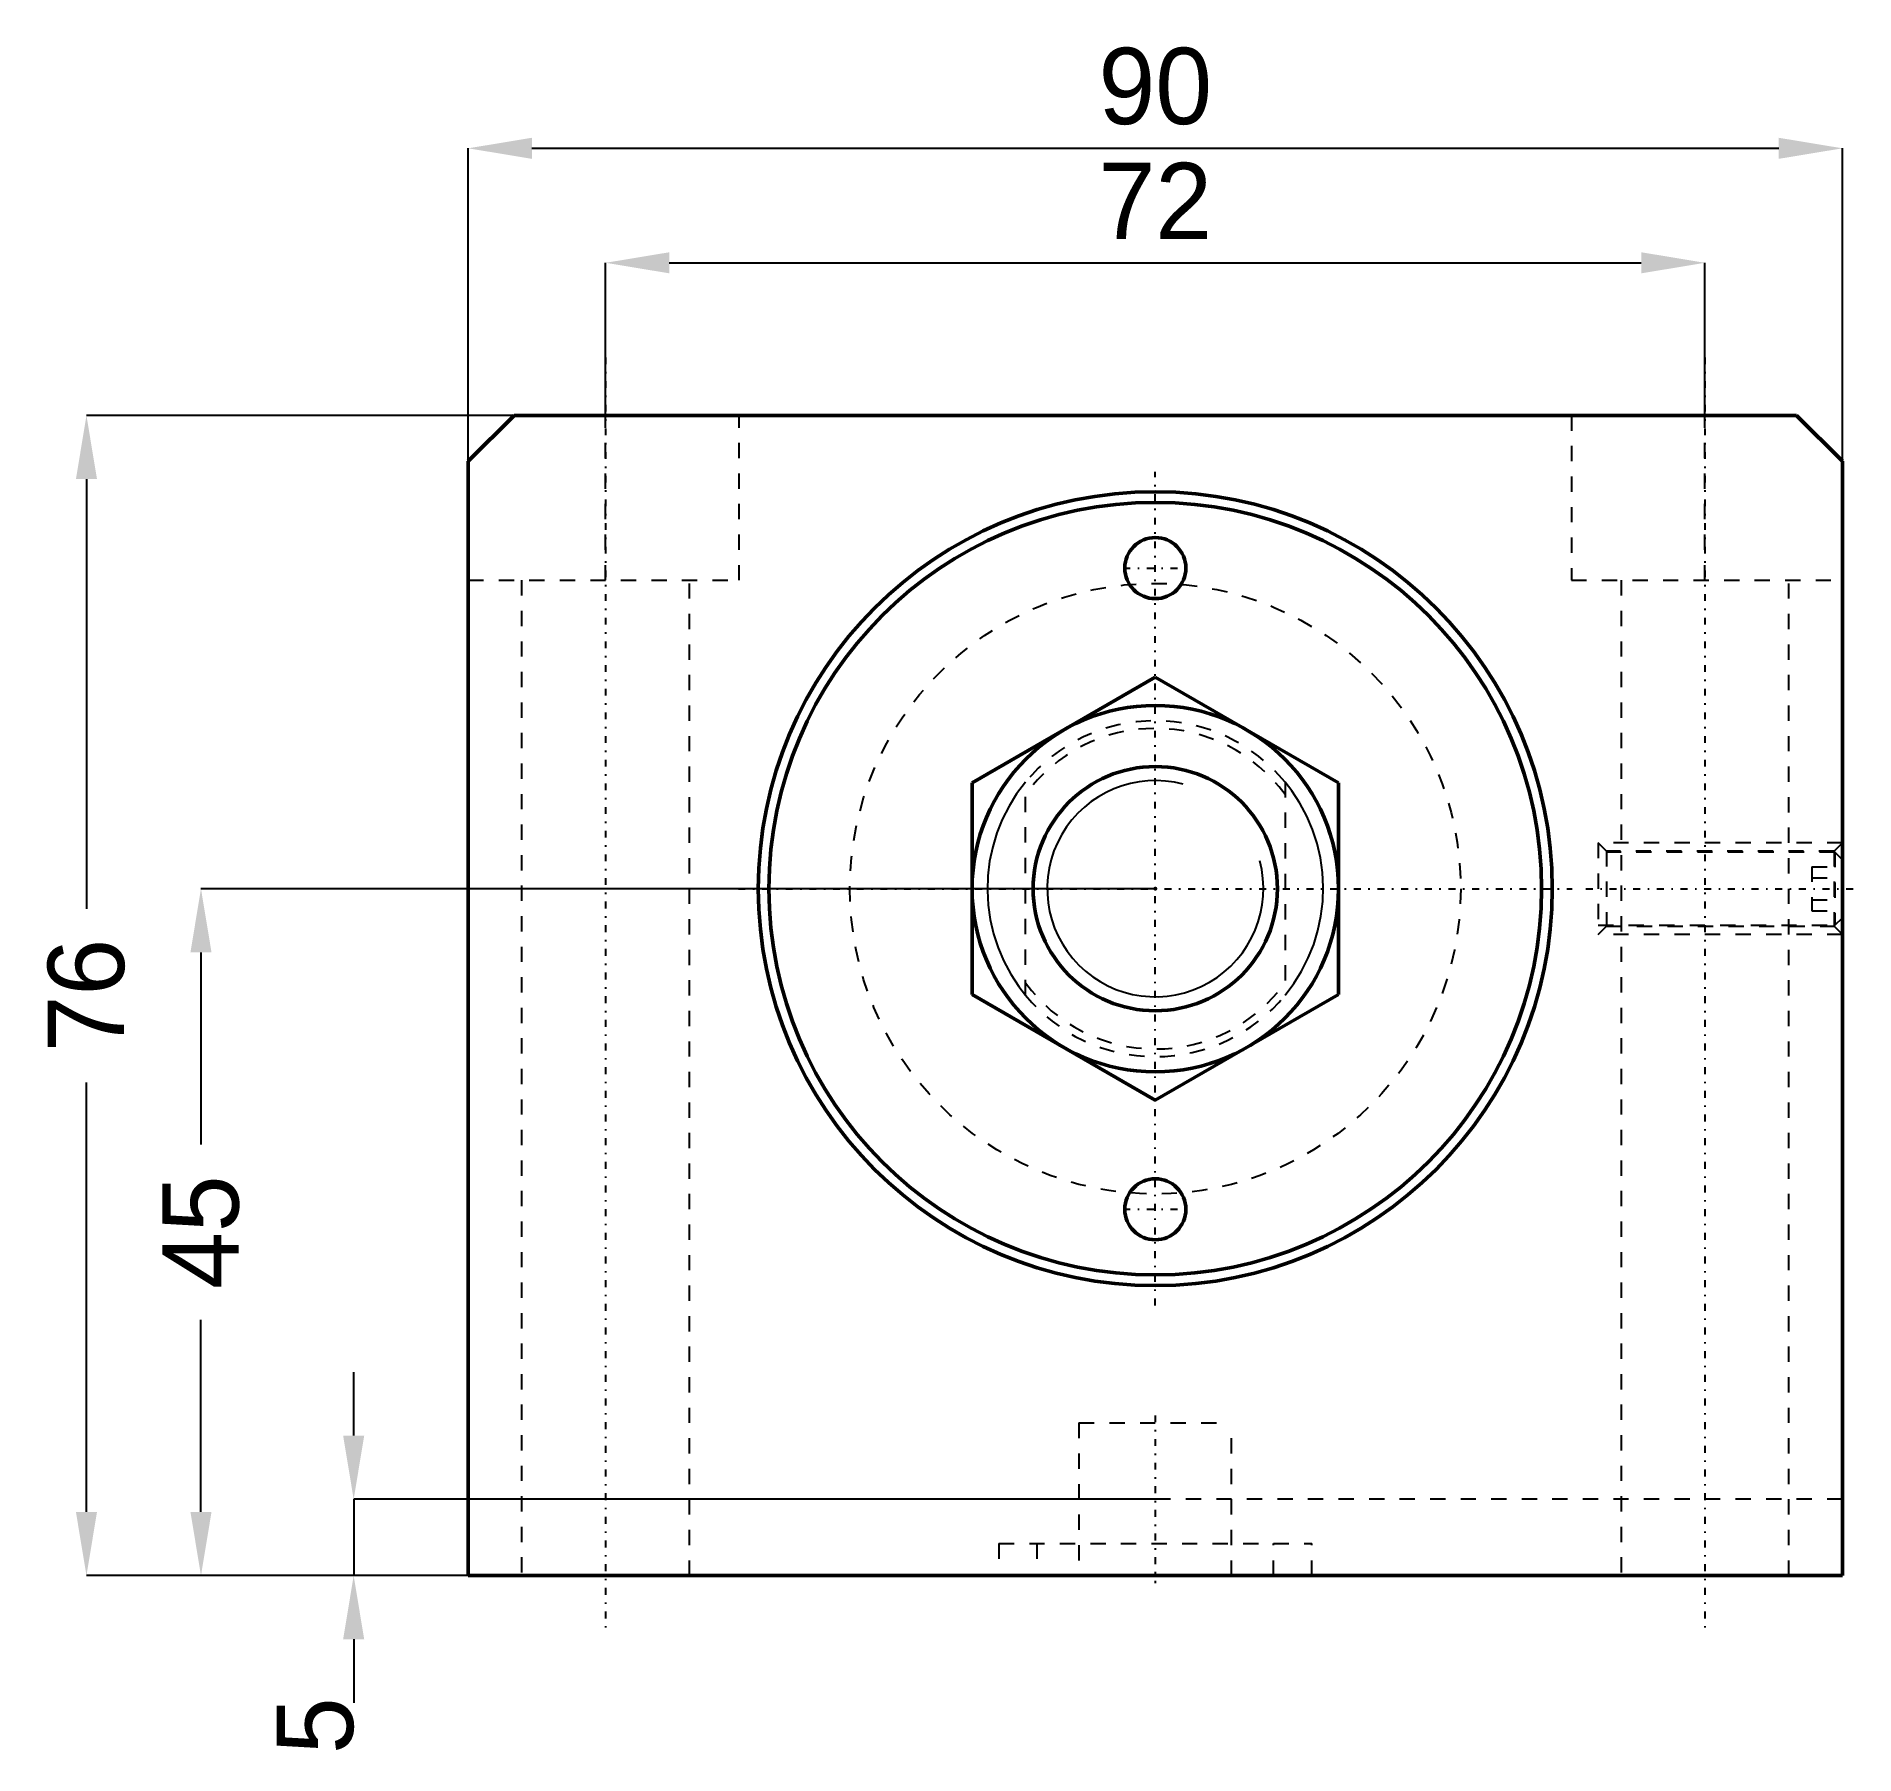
# Model space of a CAD drawing. Header units: millimetres. Extents: x -73 to 46, y -57 to 56.
import ezdxf

# ---------------------------------------------------------------- set-up
doc = ezdxf.new("R2010")
doc.units = ezdxf.units.MM
doc.linetypes.add('Center', pattern=[1.5, 0.45, -0.5, 0.05, -0.5])
doc.linetypes.add('Dashed', pattern=[2, 1, -1])
for name, color, linetype, lineweight in [('2d ConnectionPoints', 7, 'Continuous', 50), ('AM_0', 7, 'Continuous', 50), ('AM_5', 3, 'Continuous', 25), ('AM_7', 7, 'Center', 25), ('AM_9', 6, 'Dashed', 25)]:
    doc.layers.add(name, color=color, linetype=linetype, lineweight=lineweight)
doc.dimstyles.new('ISO-25', dxfattribs={"dimtxt": 2.5, "dimasz": 2.5, "dimexe": 1.25, "dimexo": 0.625, "dimtad": 1, "dimtxsty": 'Standard', "dimcen": 2.5, "dimadec": 0, "dimazin": 0, "dimtfac": 1, "dimtmove": 0, "dimatfit": 3, "dimfxl": 0, "dimarcsym": 0})

# ---------------------------------------------------------------- blocks, each defined once
blk = doc.blocks.new('1_JECX_MF_EXLA_40_390_0_rod__0_in_JECX_MF_160_J_EXLA_40_390_0__0')
at = {"layer": 'AM_0'}
for p, q in [((-12, 6.93), (0, 13.86)), ((0, 13.86), (12, 6.93)), ((-12, -6.93), (-12, 6.93)), ((12, 6.93), (12, -6.93)), ((0, -13.86), (-12, -6.93)), ((12, -6.93), (0, -13.86))]:
    blk.add_line(p, q, dxfattribs=at)
for radius in [12, 8]:
    blk.add_circle((0, 0), radius, dxfattribs=at)
at = {"layer": 'AM_5'}
blk.add_arc((0, 0), 7.08, 75, 15, dxfattribs=at)
at = {"layer": 'AM_9'}
for p, q in [((-8.5, -6.98), (-8.5, 6.98)), ((8.5, 6.98), (8.5, -6.98))]:
    blk.add_line(p, q, dxfattribs=at)
for points in [[(-8.5, 6.98), (-9.08, 6.21), (-9.58, 5.4), (-10.02, 4.54), (-10.38, 3.65), (-10.65, 2.74), (-10.85, 1.8), (-10.97, 0.84), (-11, -0.12), (-10.95, -1.07), (-10.81, -2.02), (-10.59, -2.96), (-10.3, -3.87), (-9.92, -4.75), (-9.47, -5.6), (-8.94, -6.4), (-8.5, -6.98)], [(8.5, -6.98), (9.08, -6.21), (9.58, -5.4), (10.02, -4.54), (10.38, -3.65), (10.65, -2.74), (10.85, -1.8), (10.97, -0.84), (11, 0.12), (10.95, 1.07), (10.81, 2.02), (10.59, 2.96), (10.3, 3.87), (9.92, 4.75), (9.47, 5.6), (8.94, 6.4), (8.5, 6.98)]]:
    blk.add_lwpolyline(points, dxfattribs=at)
for radius, start, end in [(11, 39.4006, 140.5994), (10.5, 35.9506, 144.0494), (10.5, 215.9506, 324.0494), (11, 219.4006, 320.5994)]:
    blk.add_arc((0, 0), radius, start, end, dxfattribs=at)
blk = doc.blocks.new('2_JECX_MF_EXLA_40_390_0_body__0_in_JECX_MF_160_J_EXLA_40_390_0__0')
at = {"layer": 'AM_0'}
for p, q in [((-42, 31), (-45, 28)), ((42, 31), (-42, 31)), ((45, 28), (42, 31)), ((-45, 28), (-45, -45)), ((45, -45), (45, 28)), ((-45, -45), (45, -45))]:
    blk.add_line(p, q, dxfattribs=at)
for centre, radius in [((0, 0), 26), ((0, 0), 25.3), ((0, 21), 2), ((0, -21), 2)]:
    blk.add_circle(centre, radius, dxfattribs=at)
at = {"layer": 'AM_5', "linetype": 'Dashed'}
for p, q in [((45, 3), (29, 3)), ((45, -3), (29, -3))]:
    blk.add_line(p, q, dxfattribs=at)
at = {"layer": 'AM_7'}
for p, q in [((-36, 34.8), (-36, -48.8)), ((36, 34.8), (36, -48.8)), ((0, -27.3), (0, 27.3)), ((-2.1, 21), (2.1, 21)), ((-27.3, 0), (27.3, 0)), ((28.2, 0), (45.8, 0)), ((-2.1, -21), (2.1, -21)), ((0, -34.5), (0, -45.5))]:
    blk.add_line(p, q, dxfattribs=at)
at = {"layer": 'AM_9'}
for p, q in [((-36, 20.2), (-36, 31)), ((-27.25, 20.2), (-27.25, 31)), ((27.25, 31), (27.25, 20.2)), ((36, 20.2), (36, 31)), ((-45, 20.2), (-27.25, 20.2)), ((-41.5, 20.2), (-41.5, -45)), ((-30.5, -45), (-30.5, 20.2)), ((27.25, 20.2), (45, 20.2)), ((30.5, 20.2), (30.5, -45)), ((41.5, -45), (41.5, 20.2)), ((29.54, 2.46), (29, 3)), ((29, 3), (29, -3)), ((44.5, 2.4), (29, 2.4)), ((44.46, 2.46), (29.54, 2.46)), ((29.54, 2.46), (29.54, -2.46)), ((45, 3), (44.46, 2.46)), ((44.46, 2.46), (44.46, -2.46)), ((45, 1.9), (44.5, 2.4)), ((44.5, 2.4), (44.5, -2.4)), ((43, 1.44), (45, 1.44)), ((43, 1.44), (43, -1.44)), ((43, 0.72), (45, 0.72)), ((43, -0.72), (45, -0.72)), ((43, -1.44), (45, -1.44)), ((44.5, -2.4), (45, -1.9)), ((29, -2.4), (44.5, -2.4)), ((29, -3), (29.54, -2.46)), ((29.54, -2.46), (44.46, -2.46)), ((44.46, -2.46), (45, -3)), ((-5, -35), (5, -35)), ((-5, -35), (-5, -45)), ((5, -45), (5, -35)), ((45, -40), (-45, -40)), ((-10.25, -42.9), (10.25, -42.9)), ((-10.25, -42.9), (-10.25, -45)), ((-7.75, -42.9), (-7.75, -45)), ((7.75, -45), (7.75, -42.9)), ((10.25, -45), (10.25, -42.9))]:
    blk.add_line(p, q, dxfattribs=at)
blk.add_circle((0, 0), 20, dxfattribs=at)
blk = doc.blocks.new('*D3')
at = {"layer": 'AM_5', "color": 0, "lineweight": -2}
for p, q in [((-45, 28), (-45, 48.5)), ((-40.83, 48.5), (40.83, 48.5)), ((45, 28), (45, 48.5))]:
    blk.add_line(p, q, dxfattribs=at)
at = {"layer": 'AM_5', "color": 0}
for points in [[(-40.83, 49.19), (-40.83, 47.81), (-45, 48.5)], [(40.83, 47.81), (40.83, 49.19), (45, 48.5)]]:
    blk.add_solid(points, dxfattribs=at)
at = {"layer": 'Defpoints', "color": 0}
for p in [(45, 48.5), (-45, 28), (45, 28)]:
    blk.add_point(p, dxfattribs=at)
at = {"layer": 'AM_5', "color": 0, "insert": (0, 52.55), "char_height": 5, "attachment_point": 5}
blk.add_mtext('90', dxfattribs=at)
blk = doc.blocks.new('*D4')
at = {"layer": 'AM_5', "color": 0, "lineweight": -2}
for p, q in [((-36, 31), (-36, 41)), ((-31.83, 41), (31.83, 41)), ((36, 31), (36, 41))]:
    blk.add_line(p, q, dxfattribs=at)
at = {"layer": 'AM_5', "color": 0}
for points in [[(-31.83, 41.69), (-31.83, 40.31), (-36, 41)], [(31.83, 40.31), (31.83, 41.69), (36, 41)]]:
    blk.add_solid(points, dxfattribs=at)
at = {"layer": 'Defpoints', "color": 0}
for p in [(36, 41), (-36, 31), (36, 31)]:
    blk.add_point(p, dxfattribs=at)
at = {"layer": 'AM_5', "color": 0, "insert": (0, 45.05), "char_height": 5, "attachment_point": 5}
blk.add_mtext('72', dxfattribs=at)
blk = doc.blocks.new('*D5')
at = {"layer": 'AM_5', "color": 0, "lineweight": -2}
for p, q in [((-42, 31), (-70, 31)), ((-70, 26.83), (-70, -1.31)), ((-70, -40.83), (-70, -12.69)), ((-45, -45), (-70, -45))]:
    blk.add_line(p, q, dxfattribs=at)
at = {"layer": 'AM_5', "color": 0}
for points in [[(-69.31, 26.83), (-70.69, 26.83), (-70, 31)], [(-70.69, -40.83), (-69.31, -40.83), (-70, -45)]]:
    blk.add_solid(points, dxfattribs=at)
at = {"layer": 'Defpoints', "color": 0}
for p in [(-42, 31), (-70, -45), (-45, -45)]:
    blk.add_point(p, dxfattribs=at)
at = {"layer": 'AM_5', "color": 0, "insert": (-70, -7), "char_height": 5, "attachment_point": 5, "rotation": 90}
blk.add_mtext('76', dxfattribs=at)
blk = doc.blocks.new('*D6')
at = {"layer": 'AM_5', "color": 0, "lineweight": -2}
for p, q in [((0, 0), (-62.5, 0)), ((-62.5, -4.17), (-62.5, -16.75)), ((-62.5, -40.83), (-62.5, -28.25)), ((-45, -45), (-62.5, -45))]:
    blk.add_line(p, q, dxfattribs=at)
at = {"layer": 'AM_5', "color": 0}
for points in [[(-61.81, -4.17), (-63.19, -4.17), (-62.5, 0)], [(-63.19, -40.83), (-61.81, -40.83), (-62.5, -45)]]:
    blk.add_solid(points, dxfattribs=at)
at = {"layer": 'Defpoints', "color": 0}
for p in [(0, 0), (-62.5, -45), (-45, -45)]:
    blk.add_point(p, dxfattribs=at)
at = {"layer": 'AM_5', "color": 0, "insert": (-62.5, -22.5), "char_height": 5, "attachment_point": 5, "rotation": 90}
blk.add_mtext('45', dxfattribs=at)
blk = doc.blocks.new('*D7')
at = {"layer": 'AM_5', "color": 0, "lineweight": -2}
for p, q in [((-52.5, -35.83), (-52.5, -31.67)), ((0, -40), (-52.5, -40)), ((-52.5, -40), (-52.5, -45)), ((-45, -45), (-52.5, -45)), ((-52.5, -49.17), (-52.5, -53.33))]:
    blk.add_line(p, q, dxfattribs=at)
at = {"layer": 'AM_5', "color": 0}
for points in [[(-53.19, -35.83), (-51.81, -35.83), (-52.5, -40)], [(-51.81, -49.17), (-53.19, -49.17), (-52.5, -45)]]:
    blk.add_solid(points, dxfattribs=at)
at = {"layer": 'Defpoints', "color": 0}
for p in [(0, -40), (-52.5, -45), (-45, -45)]:
    blk.add_point(p, dxfattribs=at)
at = {"layer": 'AM_5', "color": 0, "insert": (-55, -54.83), "char_height": 5, "attachment_point": 5, "rotation": 90}
blk.add_mtext('5', dxfattribs=at)

msp = doc.modelspace()

# ---------------------------------------------------------------- linework, layer by layer
at = {"layer": '2d ConnectionPoints'}
msp.add_point((0, 0), dxfattribs=at)

# ---------------------------------------------------------------- block references
for name in ['2_JECX_MF_EXLA_40_390_0_body__0_in_JECX_MF_160_J_EXLA_40_390_0__0', '1_JECX_MF_EXLA_40_390_0_rod__0_in_JECX_MF_160_J_EXLA_40_390_0__0']:
    msp.add_blockref(name, (0, 0))

# ---------------------------------------------------------------- dimensions: what is measured, and where the dimension line sits
at = {"layer": 'AM_5'}
for base, p1, p2, text, picture, middle in [((45, 48.5), (-45, 28), (45, 28), '90', '*D3', (0, 48.5)), ((36, 41), (-36, 31), (36, 31), '72', '*D4', (0, 41))]:
    dim = msp.add_linear_dim(base=base, p1=p1, p2=p2, text=text, dimstyle='ISO-25', override={"dimtxt": 5, "dimasz": 4.166667, "dimexe": 0, "dimexo": 0, "dimgap": 1.5}, dxfattribs=at)
    dim.commit()
    dim.dimension.update_dxf_attribs({"geometry": picture, "text_midpoint": middle, "dimtype": 160})
for base, p1, text, picture, middle in [((-70, -45), (-42, 31), '76', '*D5', (-70, -7)), ((-62.5, -45), (0, 0), '45', '*D6', (-62.5, -22.5)), ((-52.5, -45), (0, -40), '5', '*D7', (-55, -54.833))]:
    dim = msp.add_linear_dim(base=base, p1=p1, p2=(-45, -45), angle=90, text=text, dimstyle='ISO-25', override={"dimtxt": 5, "dimasz": 4.166667, "dimexe": 0, "dimexo": 0, "dimgap": 1.5}, dxfattribs=at)
    dim.commit()
    dim.dimension.update_dxf_attribs({"geometry": picture, "text_midpoint": middle, "dimtype": 160, "text_rotation": 90})

doc.saveas('drawing.dxf')
